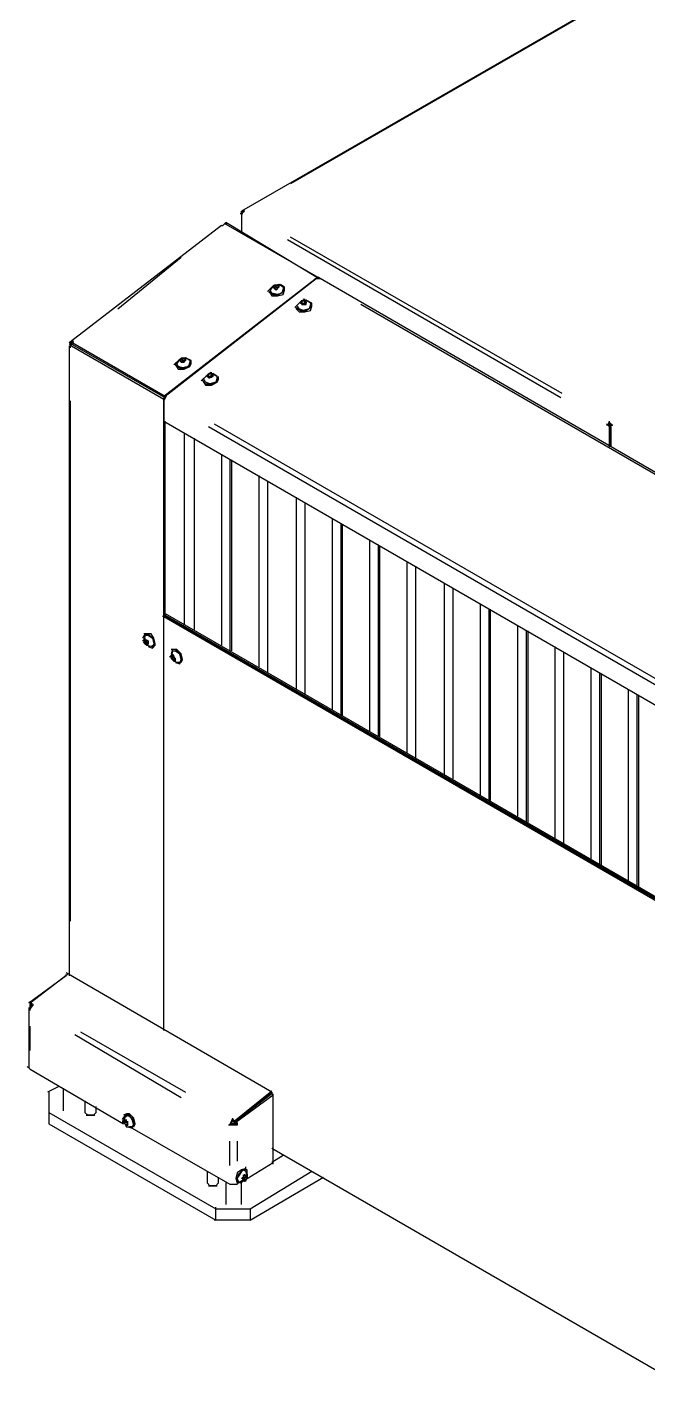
# Model space of a CAD drawing. Header units: inches. Extents: x 144 to 9879, y -166 to 6992.
# Drawn here: x 5752 to 6269, y 1784 to 2921 of the extents above; entities that cross this region are included whole.
import ezdxf

# ---------------------------------------------------------------- set-up
doc = ezdxf.new("R2010")
doc.units = ezdxf.units.IN
doc.header["$MEASUREMENT"] = 0

msp = doc.modelspace()

# ---------------------------------------------------------------- linework, layer by layer
at = {"color": 7}
for points in [[(6896.9, 3325.2), (5930.3, 2768.3)], [(6858.6, 3302.5), (5971, 2791)], [(5931.5, 2765.9), (5929.1, 2765.9)], [(5931.5, 2765.9), (5929.1, 2765.9)], [(5932.7, 2768.3), (5930.3, 2765.9)], [(5930.3, 2765.9), (5931.5, 2768.3)], [(5930.3, 2765.9), (5930.3, 2768.3)], [(5930.3, 2765.9), (5930.3, 2767.1)], [(5930.3, 2767.1), (5930.3, 2765.9)], [(5930.3, 2765.9), (5930.3, 2767.1)], [(5930.3, 2767.1), (5931.5, 2767.1)], [(5930.3, 2765.9), (5930.3, 2750.3)], [(5931.5, 2767.1), (5932.7, 2769.5)], [(5931.5, 2767.1), (5932.7, 2769.5)], [(5931.5, 2767.1), (5931.5, 2768.3)], [(5913.5, 2756.3), (5787.8, 2659.3)], [(5913.5, 2756.3), (5914.7, 2756.3)], [(5914.7, 2756.3), (5917.1, 2758.7)], [(5918.3, 2757.5), (5915.9, 2757.5)], [(5995, 2712), (5917.1, 2758.7)], [(5917.1, 2757.5), (5993.8, 2713.2)], [(6196.2, 2612.6), (5968.6, 2744.3)], [(6197.4, 2616.2), (5971, 2746.7)], [(5827.3, 2686.8), (5880, 2729.9)], [(5993.8, 2713.2), (5865.6, 2613.8)], [(5992.6, 2712), (5866.8, 2613.8)], [(5995, 2712), (5991.4, 2712)], [(6834.6, 2226.9), (5993.8, 2713.2)], [(5993.8, 2713.2), (5993.8, 2712)], [(5996.2, 2712), (5993.8, 2712)], [(5995, 2712), (5995, 2713.2)], [(5956.7, 2706), (5951.9, 2701.2)], [(5953.1, 2701.2), (5956.7, 2698.8), (5961.5, 2698.8), (5965.1, 2701.2), (5966.2, 2704.8), (5962.7, 2707.2)], [(5953.1, 2701.2), (5954.3, 2700)], [(5965.1, 2704.8), (5961.5, 2707.2), (5956.7, 2706), (5954.3, 2702.4)], [(5965.1, 2703.6), (5963.9, 2700), (5960.3, 2698.8), (5955.5, 2700), (5954.3, 2702.4)], [(5954.3, 2700), (5955.5, 2697.6), (5960.3, 2697.6), (5965.1, 2698.8), (5966.2, 2702.4)], [(5959.1, 2706), (5955.5, 2704.8)], [(5959.1, 2706), (5955.5, 2704.8)], [(5956.7, 2704.8), (5957.9, 2707.2), (5961.5, 2706), (5961.5, 2704.8), (5959.1, 2702.4), (5956.7, 2704.8)], [(5956.7, 2704.8), (5956.7, 2706)], [(5956.7, 2704.8), (5957.9, 2703.6)], [(5956.7, 2704.8), (5957.9, 2703.6)], [(5957.9, 2703.6), (5959.1, 2706)], [(5961.5, 2706), (5957.9, 2706)], [(5961.5, 2706), (5957.9, 2706)], [(5957.9, 2703.6), (5957.9, 2704.8)], [(5957.9, 2703.6), (5959.1, 2703.6)], [(5957.9, 2703.6), (5960.3, 2703.6)], [(5959.1, 2704.8), (5959.1, 2707.2)], [(5959.1, 2706), (5959.1, 2707.2)], [(5959.1, 2704.8), (5959.1, 2707.2)], [(5959.1, 2704.8), (5959.1, 2706)], [(5959.1, 2704.8), (5961.5, 2704.8)], [(5960.3, 2703.6), (5961.5, 2706)], [(5960.3, 2703.6), (5961.5, 2706)], [(5960.3, 2703.6), (5960.3, 2704.8)], [(5961.5, 2704.8), (5961.5, 2707.2)], [(5961.5, 2706), (5961.5, 2707.2)], [(5961.5, 2704.8), (5961.5, 2707.2)], [(5961.5, 2704.8), (5961.5, 2707.2)], [(5961.5, 2704.8), (5961.5, 2706)], [(5961.5, 2704.8), (5961.5, 2706)], [(5961.5, 2704.8), (5961.5, 2706)], [(5965.1, 2704.8), (5965.1, 2703.6)], [(5966.2, 2702.4), (5966.2, 2704.8)], [(5979.4, 2692.8), (5974.6, 2688)], [(5975.8, 2688), (5979.4, 2685.6), (5984.2, 2685.6), (5987.8, 2688), (5989, 2691.6), (5984.2, 2694)], [(5979.4, 2692.8), (5975.8, 2689.2)], [(5975.8, 2686.8), (5978.2, 2684.4), (5983, 2684.4), (5987.8, 2685.6), (5989, 2689.2)], [(5975.8, 2688), (5975.8, 2686.8)], [(5987.8, 2690.4), (5986.6, 2686.8), (5981.8, 2685.6), (5978.2, 2686.8), (5977, 2689.2)], [(5980.6, 2692.8), (5978.2, 2691.6)], [(5983, 2694), (5979.4, 2692.8)], [(5983, 2694), (5979.4, 2692.8)], [(5979.4, 2691.6), (5980.6, 2694), (5984.2, 2692.8), (5984.2, 2691.6), (5981.8, 2690.4), (5979.4, 2691.6)], [(5987.8, 2691.6), (5984.2, 2694), (5979.4, 2692.8)], [(5979.4, 2691.6), (5979.4, 2692.8)], [(5980.6, 2692.8), (5980.6, 2691.6), (5979.4, 2691.6)], [(5979.4, 2691.6), (5980.6, 2691.6), (5980.6, 2690.4), (5981.8, 2690.4)], [(5979.4, 2691.6), (5981.8, 2690.4)], [(5980.6, 2691.6), (5980.6, 2694)], [(5980.6, 2692.8), (5980.6, 2694)], [(5980.6, 2691.6), (5980.6, 2694)], [(5980.6, 2691.6), (5980.6, 2692.8)], [(5980.6, 2690.4), (5980.6, 2692.8)], [(5980.6, 2691.6), (5983, 2691.6)], [(5984.2, 2692.8), (5981.8, 2695.2)], [(5981.8, 2690.4), (5981.8, 2691.6)], [(5981.8, 2690.4), (5984.2, 2690.4)], [(5983, 2694), (5983, 2695.2)], [(5983, 2691.6), (5983, 2695.2)], [(5983, 2694), (5983, 2691.6)], [(5984.2, 2692.8), (5983, 2692.8), (5983, 2694)], [(5983, 2691.6), (5983, 2692.8)], [(5983, 2691.6), (5984.2, 2691.6)], [(5983, 2690.4), (5984.2, 2690.4)], [(5984.2, 2692.8), (5984.2, 2694)], [(5984.2, 2690.4), (5984.2, 2694)], [(5984.2, 2690.4), (5984.2, 2692.8)], [(5984.2, 2690.4), (5984.2, 2691.6)], [(5987.8, 2691.6), (5987.8, 2690.4)], [(5989, 2689.2), (5989, 2691.6)], [(6792.7, 2249.6), (6029.7, 2690.4)], [(5789, 2656.9), (5786.6, 2659.3)], [(5790.2, 2659.3), (5786.6, 2658.1)], [(5865.6, 2611.4), (5786.6, 2656.9)], [(5786.6, 2655.7), (5786.6, 2131.1)], [(5787.8, 2654.5), (5787.8, 2659.3)], [(5866.8, 2613.8), (5787.8, 2659.3)], [(5787.8, 2655.7), (5789, 2658.1)], [(5866.8, 2612.6), (5787.8, 2658.1)], [(5866.8, 2612.6), (5787.8, 2658.1)], [(5787.8, 2654.5), (5787.8, 2656.9)], [(5789, 2658.1), (5790.2, 2660.5)], [(5789, 2656.9), (5789, 2658.1)], [(5789, 2656.9), (5789, 2658.1)], [(5789, 2658.1), (5789, 2656.9)], [(5878.8, 2644.9), (5874, 2640.1)], [(5875.2, 2640.1), (5878.8, 2637.7), (5883.6, 2637.7), (5887.2, 2640.1), (5888.4, 2643.7), (5883.6, 2646.1)], [(5875.2, 2640.1), (5877.6, 2636.5), (5882.4, 2636.5), (5887.2, 2638.9), (5888.4, 2641.3)], [(5875.2, 2640.1), (5875.2, 2641.3)], [(5887.2, 2643.7), (5883.6, 2646.1), (5878.8, 2644.9), (5876.4, 2641.3)], [(5887.2, 2642.5), (5886, 2638.9), (5881.2, 2637.7), (5877.6, 2638.9), (5876.4, 2641.3)], [(5881.2, 2644.9), (5877.6, 2643.7)], [(5881.2, 2644.9), (5877.6, 2643.7)], [(5878.8, 2643.7), (5880, 2646.1), (5883.6, 2646.1), (5883.6, 2643.7), (5881.2, 2642.5), (5878.8, 2643.7)], [(5878.8, 2643.7), (5878.8, 2644.9)], [(5878.8, 2643.7), (5880, 2642.5)], [(5878.8, 2643.7), (5880, 2642.5)], [(5880, 2642.5), (5881.2, 2644.9)], [(5883.6, 2644.9), (5880, 2644.9)], [(5883.6, 2644.9), (5880, 2644.9)], [(5880, 2642.5), (5880, 2643.7)], [(5880, 2642.5), (5881.2, 2642.5)], [(5880, 2642.5), (5882.4, 2642.5)], [(5881.2, 2643.7), (5881.2, 2646.1)], [(5881.2, 2644.9), (5881.2, 2646.1)], [(5881.2, 2643.7), (5881.2, 2646.1)], [(5881.2, 2643.7), (5881.2, 2644.9)], [(5881.2, 2643.7), (5883.6, 2643.7)], [(5882.4, 2642.5), (5883.6, 2644.9)], [(5882.4, 2642.5), (5883.6, 2644.9)], [(5882.4, 2642.5), (5882.4, 2643.7)], [(5883.6, 2643.7), (5883.6, 2646.1)], [(5883.6, 2644.9), (5883.6, 2646.1)], [(5883.6, 2643.7), (5883.6, 2646.1)], [(5883.6, 2643.7), (5883.6, 2646.1)], [(5883.6, 2643.7), (5883.6, 2644.9)], [(5883.6, 2643.7), (5883.6, 2644.9)], [(5883.6, 2643.7), (5883.6, 2644.9)], [(5887.2, 2643.7), (5887.2, 2642.5)], [(5888.4, 2641.3), (5888.4, 2643.7)], [(5901.6, 2631.7), (5896.8, 2626.9)], [(5898, 2626.9), (5900.4, 2624.5), (5906.4, 2624.5), (5910, 2626.9), (5910, 2630.5), (5906.4, 2632.9)], [(5901.6, 2631.7), (5898, 2628.1)], [(5910, 2629.3), (5908.8, 2625.7), (5904, 2624.5), (5900.4, 2625.7), (5899.2, 2628.1)], [(5902.8, 2631.7), (5900.4, 2630.5)], [(5905.2, 2632.9), (5901.6, 2631.7)], [(5905.2, 2632.9), (5901.6, 2631.7)], [(5901.6, 2630.5), (5902.8, 2632.9), (5906.4, 2632.9), (5906.4, 2630.5), (5904, 2629.3), (5901.6, 2630.5)], [(5910, 2630.5), (5905.2, 2632.9), (5901.6, 2631.7)], [(5901.6, 2630.5), (5901.6, 2631.7)], [(5902.8, 2631.7), (5902.8, 2630.5), (5901.6, 2630.5)], [(5901.6, 2630.5), (5902.8, 2630.5), (5902.8, 2629.3), (5904, 2629.3)], [(5901.6, 2630.5), (5904, 2629.3)], [(5902.8, 2630.5), (5902.8, 2632.9)], [(5902.8, 2631.7), (5902.8, 2632.9)], [(5902.8, 2630.5), (5902.8, 2632.9)], [(5902.8, 2630.5), (5902.8, 2631.7)], [(5902.8, 2629.3), (5902.8, 2631.7)], [(5902.8, 2630.5), (5905.2, 2630.5)], [(5906.4, 2631.7), (5904, 2634.1)], [(5904, 2629.3), (5905.2, 2631.7)], [(5904, 2629.3), (5904, 2630.5)], [(5905.2, 2632.9), (5905.2, 2634.1)], [(5905.2, 2630.5), (5905.2, 2634.1)], [(5905.2, 2632.9), (5905.2, 2630.5)], [(5906.4, 2631.7), (5905.2, 2631.7), (5905.2, 2632.9)], [(5905.2, 2630.5), (5906.4, 2632.9)], [(5905.2, 2630.5), (5905.2, 2631.7)], [(5905.2, 2630.5), (5905.2, 2631.7)], [(5905.2, 2630.5), (5906.4, 2630.5), (5906.4, 2631.7)], [(5905.2, 2629.3), (5905.2, 2631.7)], [(5905.2, 2630.5), (5906.4, 2630.5)], [(5906.4, 2631.7), (5906.4, 2632.9)], [(5910, 2630.5), (5910, 2629.3)], [(5911.2, 2628.1), (5911.2, 2630.5)], [(5898, 2626.9), (5900.4, 2623.3), (5905.2, 2623.3), (5910, 2625.7), (5911.2, 2628.1)], [(5898, 2626.9), (5898, 2628.1)], [(5787.8, 2176.6), (5787.8, 2610.2)], [(5865.6, 2610.2), (5868, 2615)], [(5865.6, 2085.5), (5865.6, 2612.6)], [(5865.6, 2611.4), (5865.6, 2612.6)], [(5865.6, 2610.2), (5865.6, 2593.4)], [(5866.8, 2613.8), (5866.8, 2612.6)], [(5865.6, 2593.4), (6705.3, 2108.3)], [(5866.8, 2430.5), (5866.8, 2593.4)], [(6665.7, 2147.8), (5902.8, 2588.6)], [(5907.6, 2591), (6669.3, 2151.4)], [(6236.9, 2588.6), (6234.5, 2591)], [(6236.9, 2589.8), (6234.5, 2589.8)], [(6235.7, 2589.8), (6236.9, 2593.4)], [(6235.7, 2589.8), (6236.9, 2593.4)], [(6238.1, 2588.6), (6235.7, 2591)], [(6235.7, 2589.8), (6235.7, 2591)], [(6238.1, 2591), (6235.7, 2589.8)], [(6238.1, 2589.8), (6235.7, 2589.8)], [(6236.9, 2592.2), (6236.9, 2593.4)], [(6236.9, 2592.2), (6239.3, 2589.8)], [(6236.9, 2592.2), (6238.1, 2589.8)], [(6236.9, 2588.6), (6236.9, 2591)], [(6236.9, 2571.8), (6236.9, 2591)], [(6236.9, 2589.8), (6236.9, 2571.8)], [(6239.3, 2589.8), (6236.9, 2588.6)], [(6236.9, 2573), (6236.9, 2589.8)], [(6238.1, 2589.8), (6239.3, 2589.8)], [(6238.1, 2588.6), (6238.1, 2571.8)], [(5882.4, 2582.6), (5882.4, 2423.3)], [(5890.8, 2579), (5890.8, 2419.7)], [(5890.8, 2579), (5890.8, 2419.7)], [(5913.5, 2565.9), (5913.5, 2406.5)], [(5920.7, 2561.1), (5920.7, 2401.8)], [(5921.9, 2561.1), (5921.9, 2401.8)], [(5944.7, 2547.9), (5944.7, 2388.6)], [(5951.9, 2543.1), (5951.9, 2383.8)], [(5951.9, 2543.1), (5951.9, 2383.8)], [(5975.8, 2529.9), (5975.8, 2370.6)], [(5983, 2525.1), (5983, 2365.8)], [(5983, 2525.1), (5983, 2365.8)], [(6005.8, 2512), (6005.8, 2352.6)], [(6013, 2508.4), (6013, 2347.9)], [(6014.2, 2507.2), (6014.2, 2347.9)], [(6036.9, 2494), (6036.9, 2334.7)], [(6044.1, 2490.4), (6044.1, 2331.1)], [(6045.3, 2489.2), (6045.3, 2329.9)], [(6068.1, 2476), (6068.1, 2316.7)], [(6075.2, 2472.4), (6075.2, 2311.9)], [(6075.2, 2472.4), (6075.2, 2313.1)], [(6099.2, 2458.1), (6099.2, 2298.7)], [(6106.4, 2454.5), (6106.4, 2295.2)], [(6106.4, 2454.5), (6106.4, 2295.2)], [(6129.1, 2441.3), (6129.1, 2282)], [(6136.3, 2436.5), (6136.3, 2277.2)], [(6137.5, 2436.5), (6137.5, 2277.2)], [(5866.8, 2430.5), (5864.4, 2430.5)], [(5865.6, 2085.5), (5865.6, 2431.7)], [(5865.6, 2430.5), (6705.3, 1945.4)], [(5866.8, 2432.9), (6708.9, 1946.6)], [(5866.8, 2431.7), (6707.7, 1946.6)], [(5866.8, 2430.5), (6706.5, 1946.6)], [(5850.1, 2416.1), (5847.7, 2412.5)], [(5851.3, 2416.1), (5848.9, 2416.1)], [(5850.1, 2414.9), (5848.9, 2410.1), (5851.3, 2406.5), (5856.1, 2405.4)], [(5851.3, 2410.1), (5848.9, 2412.5)], [(5852.5, 2405.4), (5856.1, 2404.2), (5858.5, 2406.5), (5857.3, 2411.3), (5853.7, 2414.9), (5850.1, 2416.1)], [(5850.1, 2414.9), (5852.5, 2414.9), (5856.1, 2412.5), (5857.3, 2407.7), (5856.1, 2405.4)], [(5850.1, 2411.3), (5850.1, 2412.5)], [(5857.3, 2405.4), (5858.5, 2407.7), (5857.3, 2412.5), (5854.9, 2416.1), (5851.3, 2416.1)], [(6160.3, 2423.3), (6160.3, 2264)], [(6167.5, 2418.5), (6167.5, 2259.2)], [(6168.7, 2418.5), (6168.7, 2259.2)], [(5850.1, 2411.3), (5847.7, 2410.1)], [(5851.3, 2410.1), (5847.7, 2410.1)], [(5851.3, 2410.1), (5847.7, 2410.1)], [(5848.9, 2410.1), (5848.9, 2411.3)], [(5850.1, 2411.3), (5850.1, 2410.1), (5848.9, 2410.1)], [(5850.1, 2411.3), (5852.5, 2410.1), (5852.5, 2407.7), (5851.3, 2406.5), (5848.9, 2408.9), (5850.1, 2411.3)], [(5848.9, 2410.1), (5850.1, 2407.7)], [(5848.9, 2410.1), (5850.1, 2407.7)], [(5851.3, 2408.9), (5848.9, 2407.7)], [(5851.3, 2410.1), (5850.1, 2410.1), (5850.1, 2411.3)], [(5852.5, 2407.7), (5850.1, 2411.3)], [(5850.1, 2407.7), (5851.3, 2410.1)], [(5852.5, 2407.7), (5850.1, 2410.1)], [(5850.1, 2407.7), (5850.1, 2408.9)], [(5850.1, 2407.7), (5851.3, 2407.7), (5851.3, 2406.5)], [(5850.1, 2407.7), (5851.3, 2406.5)], [(5851.3, 2410.1), (5851.3, 2411.3)], [(5851.3, 2410.1), (5851.3, 2411.3)], [(5851.3, 2408.9), (5851.3, 2411.3)], [(5851.3, 2408.9), (5851.3, 2410.1)], [(5851.3, 2406.5), (5852.5, 2408.9)], [(5851.3, 2406.5), (5851.3, 2407.7)], [(5851.3, 2406.5), (5852.5, 2406.5), (5852.5, 2407.7)], [(5852.5, 2407.7), (5852.5, 2408.9)], [(5856.1, 2405.4), (5856.1, 2406.5)], [(5856.1, 2404.2), (5857.3, 2406.5)], [(5878.8, 2391), (5880, 2394.6), (5878.8, 2399.4), (5875.2, 2403), (5872.8, 2403), (5871.6, 2399.4)], [(5874, 2403), (5871.6, 2403)], [(5872.8, 2401.8), (5871.6, 2397), (5874, 2393.4), (5877.6, 2392.2)], [(5872.8, 2401.8), (5875.2, 2401.8), (5878.8, 2399.4), (5880, 2394.6), (5878.8, 2392.2)], [(5880, 2392.2), (5881.2, 2394.6), (5880, 2399.4), (5876.4, 2403), (5874, 2403)], [(6191.4, 2405.4), (6191.4, 2246)], [(5872.8, 2398.2), (5870.4, 2397)], [(5874, 2397), (5870.4, 2397)], [(5874, 2397), (5870.4, 2397)], [(5874, 2397), (5871.6, 2399.4)], [(5871.6, 2397), (5871.6, 2398.2)], [(5872.8, 2398.2), (5872.8, 2397), (5871.6, 2397)], [(5872.8, 2398.2), (5874, 2397), (5875.2, 2394.6), (5874, 2393.4), (5871.6, 2395.8), (5872.8, 2398.2)], [(5871.6, 2397), (5872.8, 2394.6)], [(5871.6, 2397), (5872.8, 2394.6)], [(5874, 2395.8), (5871.6, 2394.6)], [(5872.8, 2398.2), (5872.8, 2399.4)], [(5874, 2397), (5874, 2398.2), (5872.8, 2398.2)], [(5875.2, 2394.6), (5872.8, 2398.2)], [(5872.8, 2394.6), (5874, 2397)], [(5875.2, 2394.6), (5872.8, 2397)], [(5872.8, 2394.6), (5872.8, 2395.8)], [(5872.8, 2394.6), (5874, 2394.6), (5874, 2393.4)], [(5872.8, 2394.6), (5874, 2393.4)], [(5874, 2397), (5874, 2398.2)], [(5874, 2397), (5874, 2398.2)], [(5874, 2395.8), (5874, 2398.2)], [(5874, 2395.8), (5874, 2397)], [(5874, 2393.4), (5875.2, 2395.8)], [(5874, 2393.4), (5874, 2394.6)], [(5874, 2393.4), (5875.2, 2393.4), (5875.2, 2394.6)], [(5875.2, 2394.6), (5875.2, 2395.8)], [(5875.2, 2392.2), (5878.8, 2391)], [(5878.8, 2392.2), (5876.4, 2392.2)], [(5878.8, 2391), (5880, 2393.4)], [(6198.6, 2400.6), (6198.6, 2241.3)], [(6198.6, 2400.6), (6198.6, 2241.3)], [(6221.4, 2387.4), (6221.4, 2228.1)], [(6228.6, 2383.8), (6228.6, 2224.5)], [(6229.8, 2382.6), (6229.8, 2223.3)], [(6252.5, 2369.4), (6252.5, 2210.1)], [(6259.7, 2365.8), (6259.7, 2206.5)], [(6260.9, 2364.6), (6260.9, 2205.3)], [(5784.2, 2131.1), (5753, 2108.3)], [(5785.4, 2132.3), (5754.2, 2108.3)], [(5955.5, 2034), (5784.2, 2133.5)], [(5784.2, 2131.1), (5784.2, 2132.3)], [(5755.4, 2107.1), (5753, 2109.5)], [(5756.6, 2107.1), (5753, 2102.3)], [(5754.2, 2108.3), (5754.2, 2105.9)], [(5754.2, 2102.3), (5754.2, 2107.1)], [(5754.2, 2105.9), (5755.4, 2105.9)], [(5755.4, 2105.9), (5755.4, 2108.3)], [(5755.4, 2108.3), (5755.4, 2107.1)], [(5755.4, 2107.1), (5755.4, 2108.3)], [(5755.4, 2108.3), (5756.6, 2107.1)], [(5753, 2104.7), (5753, 2054.4)], [(5754.2, 2068.8), (5754.2, 2089.1)], [(5796.2, 2084.3), (5883.6, 2034)], [(5880, 2029.3), (5791.4, 2082)], [(5753, 2066.4), (5753, 2062.8)], [(5753, 2064), (5753, 2060.4)], [(5754.2, 2053.2), (5751.8, 2055.6)], [(5754.2, 2053.2), (5832.1, 2007.7)], [(5778.2, 2038.8), (5768.6, 2034)], [(5781.8, 2037.6), (5781.8, 2018.5)], [(5769.8, 2034), (5769.8, 2017.3)], [(5799.8, 2026.9), (5799.8, 2017.3)], [(5924.3, 2010.1), (5955.5, 2035.2)], [(5924.3, 2008.9), (5955.5, 2034)], [(5955.5, 2032.8), (5924.3, 2008.9)], [(5956.7, 2031.6), (5925.5, 2008.9)], [(5955.5, 2034), (5955.5, 2032.8)], [(5955.5, 2032.8), (5956.7, 2031.6)], [(5956.7, 1974.2), (5956.7, 2032.8)], [(5769.8, 2017.3), (5908.8, 1937)], [(5769.8, 2017.3), (5769.8, 2007.7)], [(5799.8, 2017.3), (5802.2, 2014.9), (5806.9, 2014.9), (5809.3, 2017.3)], [(5806.9, 2014.9), (5801, 2014.9)], [(5801, 2014.9), (5802.2, 2014.9)], [(5806.9, 2014.9), (5808.1, 2014.9)], [(5809.3, 2017.3), (5809.3, 2022.1)], [(5833.3, 2014.9), (5830.9, 2011.3)], [(5834.5, 2016.1), (5832.1, 2014.9)], [(5833.3, 2013.7), (5835.7, 2014.9), (5839.3, 2012.5), (5840.5, 2007.7), (5839.3, 2005.3)], [(5835.7, 2005.3), (5839.3, 2004.1), (5840.5, 2006.5), (5839.3, 2011.3), (5836.9, 2014.9), (5833.3, 2014.9)], [(5840.5, 2005.3), (5841.7, 2007.7), (5840.5, 2012.5), (5836.9, 2016.1), (5834.5, 2016.1)], [(5769.8, 2007.7), (5908.8, 1927.4)], [(5834.5, 2010.1), (5830.9, 2010.1)], [(5834.5, 2008.9), (5830.9, 2008.9)], [(5834.5, 2008.9), (5830.9, 2008.9)], [(5833.3, 2013.7), (5832.1, 2010.1), (5834.5, 2005.3), (5838.1, 2005.3)], [(5832.1, 2010.1), (5832.1, 2011.3)], [(5832.1, 2011.3), (5834.5, 2010.1), (5835.7, 2006.5), (5834.5, 2006.5), (5832.1, 2008.9), (5832.1, 2011.3)], [(5832.1, 2008.9), (5832.1, 2010.1)], [(5834.5, 2010.1), (5832.1, 2010.1)], [(5832.1, 2010.1), (5833.3, 2010.1), (5833.3, 2008.9), (5832.1, 2008.9)], [(5832.1, 2010.1), (5832.1, 2008.9)], [(5832.1, 2008.9), (5834.5, 2006.5)], [(5832.1, 2008.9), (5834.5, 2006.5)], [(5835.7, 2008.9), (5833.3, 2011.3)], [(5835.7, 2007.7), (5833.3, 2010.1)], [(5835.7, 2007.7), (5833.3, 2006.5)], [(5835.7, 2007.7), (5833.3, 2006.5)], [(5834.5, 2010.1), (5834.5, 2011.3)], [(5834.5, 2008.9), (5834.5, 2011.3)], [(5834.5, 2008.9), (5834.5, 2010.1)], [(5834.5, 2006.5), (5834.5, 2007.7)], [(5834.5, 2006.5), (5835.7, 2006.5)], [(5834.5, 2006.5), (5835.7, 2006.5)], [(5835.7, 2008.9), (5835.7, 2010.1)], [(5835.7, 2006.5), (5835.7, 2010.1)], [(5835.7, 2007.7), (5835.7, 2008.9)], [(5835.7, 2006.5), (5835.7, 2007.7)], [(5835.7, 2006.5), (5835.7, 2007.7)], [(5839.3, 2005.3), (5836.9, 2005.3)], [(5839.3, 2004.1), (5840.5, 2006.5)], [(5839.3, 2004.1), (5920.7, 1957.4)], [(5921.9, 2007.7), (5919.5, 2006.5)], [(5926.7, 2006.5), (5919.5, 2006.5)], [(5920.7, 2006.5), (5923.1, 2012.5)], [(5925.5, 2007.7), (5920.7, 2007.7)], [(5921.9, 2007.7), (5923.1, 2011.3)], [(5923.1, 2010.1), (5923.1, 2012.5)], [(5923.1, 2011.3), (5924.3, 2010.1)], [(5923.1, 2010.1), (5924.3, 2008.9)], [(5924.3, 2010.1), (5924.3, 2008.9)], [(5926.7, 2006.5), (5924.3, 2008.9)], [(5925.5, 2008.9), (5926.7, 2008.9)], [(5925.5, 2008.9), (5925.5, 2007.7)], [(5926.7, 2008.9), (5926.7, 2006.5)], [(5930.3, 2012.5), (5930.3, 2013.7)], [(5920.7, 1973), (5920.7, 1993.3)], [(5926.7, 1993.3), (5926.7, 1976.6)], [(6587.9, 1622), (5955.5, 1987.3)], [(5965.1, 1981.3), (5955.5, 1975.4)], [(5933.9, 1970.6), (5930.3, 1969.4), (5926.7, 1967), (5925.5, 1962.2), (5926.7, 1958.6)], [(5927.9, 1959.8), (5926.7, 1962.2), (5929.1, 1965.8), (5931.5, 1969.4), (5933.9, 1968.2)], [(5935.1, 1965.8), (5935.1, 1969.4), (5931.5, 1969.4), (5927.9, 1965.8), (5926.7, 1962.2), (5927.9, 1958.6)], [(5933.9, 1969.4), (5933.9, 1971.8)], [(5935.1, 1962.2), (5956.7, 1975.4)], [(5901.6, 1968.2), (5901.6, 1958.6)], [(5901.6, 1958.6), (5904, 1956.2), (5908.8, 1956.2), (5911.2, 1958.6)], [(5911.2, 1958.6), (5911.2, 1963.4)], [(5917.1, 1958.6), (5917.1, 1940.6)], [(5920.7, 1957.4), (5926.7, 1957.4)], [(5929.1, 1958.6), (5926.7, 1961)], [(5926.7, 1959.8), (5926.7, 1957.4)], [(5926.7, 1957.4), (5927.9, 1959.8)], [(5926.7, 1958.6), (5927.9, 1958.6)], [(5927.9, 1958.6), (5931.5, 1961)], [(5929.1, 1958.6), (5933.9, 1961)], [(5932.7, 1964.6), (5930.3, 1962.2)], [(5932.7, 1962.2), (5930.3, 1962.2)], [(5930.3, 1940.6), (5930.3, 1959.8)], [(5935.1, 1965.8), (5935.1, 1962.2), (5932.7, 1959.8), (5931.5, 1961), (5932.7, 1964.6), (5935.1, 1965.8)], [(5935.1, 1964.6), (5931.5, 1964.6)], [(5931.5, 1962.2), (5931.5, 1963.4)], [(5933.9, 1963.4), (5931.5, 1962.2)], [(5931.5, 1962.2), (5931.5, 1961), (5932.7, 1961)], [(5931.5, 1962.2), (5932.7, 1961)], [(5932.7, 1964.6), (5932.7, 1965.8)], [(5935.1, 1964.6), (5932.7, 1964.6)], [(5932.7, 1962.2), (5932.7, 1963.4)], [(5932.7, 1961), (5932.7, 1962.2)], [(5932.7, 1962.2), (5933.9, 1961)], [(5932.7, 1962.2), (5933.9, 1961)], [(5932.7, 1961), (5933.9, 1961)], [(5932.7, 1961), (5933.9, 1961)], [(5933.9, 1959.8), (5935.1, 1964.6), (5933.9, 1968.2)], [(5933.9, 1963.4), (5933.9, 1964.6)], [(5933.9, 1964.6), (5933.9, 1963.4)], [(5933.9, 1961), (5935.1, 1964.6)], [(5933.9, 1961), (5935.1, 1964.6)], [(5933.9, 1963.4), (5935.1, 1963.4)], [(5933.9, 1963.4), (5935.1, 1963.4)], [(5933.9, 1961), (5933.9, 1962.2)], [(5935.1, 1964.6), (5935.1, 1965.8)], [(5935.1, 1963.4), (5935.1, 1965.8)], [(5935.1, 1963.4), (5935.1, 1964.6)], [(5935.1, 1963.4), (5935.1, 1964.6)], [(5937.5, 1937), (5989, 1968.2)], [(5937.5, 1927.4), (5998.6, 1963.4)], [(5908.8, 1956.2), (5902.8, 1956.2)], [(5902.8, 1956.2), (5904, 1956.2)], [(5908.8, 1956.2), (5910, 1956.2)], [(5908.8, 1927.4), (5908.8, 1938.2)], [(5908.8, 1937), (5937.5, 1937)], [(5937.5, 1937), (5937.5, 1927.4)], [(5937.5, 1927.4), (5907.6, 1927.4)]]:
    msp.add_lwpolyline(points, dxfattribs=at)

doc.saveas('drawing.dxf')
